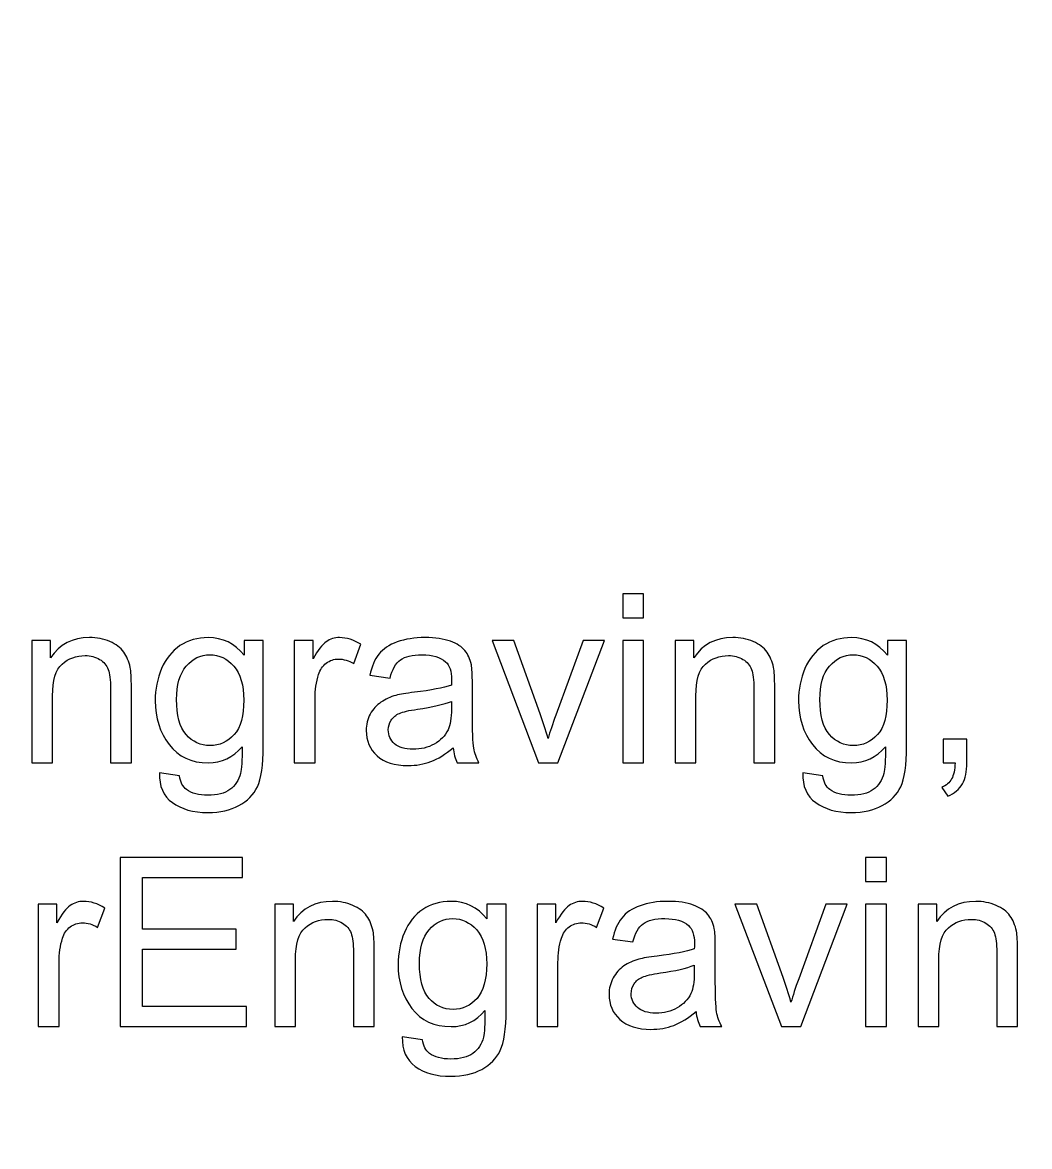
# Model space of a CAD drawing. Header units: inches. Extents: x -11.7 to 8.2, y -5.1 to 5.9.
# Drawn here: x -8.785 to -8.193, y 0.889 to 1.55 of the extents above; entities that cross this region are included whole.
import ezdxf

# ---------------------------------------------------------------- set-up
doc = ezdxf.new("R2010")
doc.units = ezdxf.units.IN
doc.header["$MEASUREMENT"] = 0
doc.layers.add('Layer 1', color=7, linetype='Continuous')

msp = doc.modelspace()

# ---------------------------------------------------------------- linework, layer by layer
at = {"layer": 'Layer 1', "color": 5, "lineweight": 9}
msp.add_open_spline([(-11.67524, 5.73161), (-11.65899, 5.80105), (-11.55503, 5.85504), (-11.43024, 5.85504), (-11.43024, 5.85504), (-11.43024, 5.85504), (-0.59665, 5.85504), (-0.59665, 5.85504), (-0.59665, 5.85504), (-0.46069, 5.85504), (-0.34944, 5.79094), (-0.34944, 5.7126), (-0.34944, 5.7126), (-0.34944, 5.7126), (-0.34944, 0.37256), (-0.34944, 0.37256), (-0.34944, 0.37256), (-0.34944, 0.2931), (-0.46226, 0.22809), (-0.60016, 0.22809), (-0.60016, 0.22809), (-0.60016, 0.22809), (-5.52061, 0.22809), (-5.52061, 0.22809)], degree=3, knots=[0, 0, 0, 0, 0.166667, 0.166667, 0.166667, 0.166667, 0.333333, 0.333333, 0.333333, 0.333333, 0.5, 0.5, 0.5, 0.5, 0.666667, 0.666667, 0.666667, 0.666667, 0.833333, 0.833333, 0.833333, 0.833333, 1, 1, 1, 1], dxfattribs=at)
at = {"layer": 'Layer 1', "color": 3}
for points, knots in [([(-8.43234, 1.20033), (-8.43234, 1.20033), (-8.43234, 1.21438), (-8.43234, 1.21438), (-8.43234, 1.21438), (-8.43234, 1.21438), (-8.42012, 1.21438), (-8.42012, 1.21438), (-8.42012, 1.21438), (-8.42012, 1.21438), (-8.42012, 1.20033), (-8.42012, 1.20033), (-8.42012, 1.20033), (-8.42012, 1.20033), (-8.43234, 1.20033), (-8.43234, 1.20033)], [0, 0, 0, 0, 0.25, 0.25, 0.25, 0.25, 0.5, 0.5, 0.5, 0.5, 0.75, 0.75, 0.75, 0.75, 1, 1, 1, 1]), ([(-8.77981, 1.11496), (-8.77981, 1.11496), (-8.77981, 1.18697), (-8.77981, 1.18697), (-8.77981, 1.18697), (-8.77981, 1.18697), (-8.76883, 1.18697), (-8.76883, 1.18697), (-8.76883, 1.18697), (-8.76883, 1.18697), (-8.76883, 1.17674), (-8.76883, 1.17674), (-8.76883, 1.17674), (-8.76353, 1.18466), (-8.75589, 1.18862), (-8.74592, 1.18862), (-8.74592, 1.18862), (-8.74157, 1.18862), (-8.73759, 1.18783), (-8.73395, 1.18628), (-8.73395, 1.18628), (-8.73029, 1.1847), (-8.72759, 1.18267), (-8.72578, 1.18012), (-8.72578, 1.18012), (-8.72395, 1.1776), (-8.7227, 1.17459), (-8.72196, 1.17112), (-8.72196, 1.17112), (-8.72152, 1.16885), (-8.72129, 1.16489), (-8.72129, 1.15924), (-8.72129, 1.15924), (-8.72129, 1.15924), (-8.72129, 1.11496), (-8.72129, 1.11496), (-8.72129, 1.11496), (-8.72129, 1.11496), (-8.73351, 1.11496), (-8.73351, 1.11496), (-8.73351, 1.11496), (-8.73351, 1.11496), (-8.73351, 1.15878), (-8.73351, 1.15878), (-8.73351, 1.15878), (-8.73351, 1.16373), (-8.73397, 1.16746), (-8.73492, 1.16994), (-8.73492, 1.16994), (-8.73587, 1.17239), (-8.73756, 1.17436), (-8.73997, 1.17581), (-8.73997, 1.17581), (-8.7424, 1.1773), (-8.74522, 1.17804), (-8.74849, 1.17804), (-8.74849, 1.17804), (-8.7537, 1.17804), (-8.75816, 1.17637), (-8.76196, 1.17308), (-8.76196, 1.17308), (-8.76573, 1.16978), (-8.76761, 1.16352), (-8.76761, 1.15429), (-8.76761, 1.15429), (-8.76761, 1.15429), (-8.76761, 1.11496), (-8.76761, 1.11496), (-8.76761, 1.11496), (-8.76761, 1.11496), (-8.77981, 1.11496), (-8.77981, 1.11496)], [0, 0, 0, 0, 0.055556, 0.055556, 0.055556, 0.055556, 0.111111, 0.111111, 0.111111, 0.111111, 0.166667, 0.166667, 0.166667, 0.166667, 0.222222, 0.222222, 0.222222, 0.222222, 0.277778, 0.277778, 0.277778, 0.277778, 0.333333, 0.333333, 0.333333, 0.333333, 0.388889, 0.388889, 0.388889, 0.388889, 0.444444, 0.444444, 0.444444, 0.444444, 0.5, 0.5, 0.5, 0.5, 0.555556, 0.555556, 0.555556, 0.555556, 0.611111, 0.611111, 0.611111, 0.611111, 0.666667, 0.666667, 0.666667, 0.666667, 0.722222, 0.722222, 0.722222, 0.722222, 0.777778, 0.777778, 0.777778, 0.777778, 0.833333, 0.833333, 0.833333, 0.833333, 0.888889, 0.888889, 0.888889, 0.888889, 0.944444, 0.944444, 0.944444, 0.944444, 1, 1, 1, 1]), ([(-8.70481, 1.10899), (-8.70481, 1.10899), (-8.69293, 1.10723), (-8.69293, 1.10723), (-8.69293, 1.10723), (-8.69244, 1.10357), (-8.69106, 1.10091), (-8.68881, 1.09922), (-8.68881, 1.09922), (-8.68578, 1.09698), (-8.68164, 1.09584), (-8.67641, 1.09584), (-8.67641, 1.09584), (-8.67073, 1.09584), (-8.66638, 1.09698), (-8.6633, 1.09922), (-8.6633, 1.09922), (-8.66022, 1.10149), (-8.65817, 1.10466), (-8.65708, 1.10871), (-8.65708, 1.10871), (-8.65643, 1.11121), (-8.65615, 1.11642), (-8.6562, 1.12438), (-8.6562, 1.12438), (-8.66152, 1.11811), (-8.66817, 1.11496), (-8.67613, 1.11496), (-8.67613, 1.11496), (-8.68604, 1.11496), (-8.6937, 1.11852), (-8.69911, 1.12568), (-8.69911, 1.12568), (-8.70453, 1.13281), (-8.70726, 1.14139), (-8.70726, 1.15137), (-8.70726, 1.15137), (-8.70726, 1.15825), (-8.70601, 1.16459), (-8.70354, 1.1704), (-8.70354, 1.1704), (-8.70104, 1.17621), (-8.69742, 1.1807), (-8.6927, 1.18387), (-8.6927, 1.18387), (-8.68798, 1.18702), (-8.68243, 1.18862), (-8.67606, 1.18862), (-8.67606, 1.18862), (-8.66756, 1.18862), (-8.66055, 1.18517), (-8.65504, 1.17829), (-8.65504, 1.17829), (-8.65504, 1.17829), (-8.65504, 1.18697), (-8.65504, 1.18697), (-8.65504, 1.18697), (-8.65504, 1.18697), (-8.64377, 1.18697), (-8.64377, 1.18697), (-8.64377, 1.18697), (-8.64377, 1.18697), (-8.64377, 1.12473), (-8.64377, 1.12473), (-8.64377, 1.12473), (-8.64377, 1.11352), (-8.64493, 1.10556), (-8.64719, 1.10089), (-8.64719, 1.10089), (-8.64948, 1.09621), (-8.65309, 1.09251), (-8.65805, 1.0898), (-8.65805, 1.0898), (-8.663, 1.08709), (-8.66909, 1.08572), (-8.67633, 1.08572), (-8.67633, 1.08572), (-8.68493, 1.08572), (-8.69187, 1.08767), (-8.69715, 1.09154), (-8.69715, 1.09154), (-8.70244, 1.0954), (-8.70499, 1.10121), (-8.70481, 1.10899)], [0, 0, 0, 0, 0.047619, 0.047619, 0.047619, 0.047619, 0.095238, 0.095238, 0.095238, 0.095238, 0.142857, 0.142857, 0.142857, 0.142857, 0.190476, 0.190476, 0.190476, 0.190476, 0.238095, 0.238095, 0.238095, 0.238095, 0.285714, 0.285714, 0.285714, 0.285714, 0.333333, 0.333333, 0.333333, 0.333333, 0.380952, 0.380952, 0.380952, 0.380952, 0.428571, 0.428571, 0.428571, 0.428571, 0.47619, 0.47619, 0.47619, 0.47619, 0.52381, 0.52381, 0.52381, 0.52381, 0.571429, 0.571429, 0.571429, 0.571429, 0.619048, 0.619048, 0.619048, 0.619048, 0.666667, 0.666667, 0.666667, 0.666667, 0.714286, 0.714286, 0.714286, 0.714286, 0.761905, 0.761905, 0.761905, 0.761905, 0.809524, 0.809524, 0.809524, 0.809524, 0.857143, 0.857143, 0.857143, 0.857143, 0.904762, 0.904762, 0.904762, 0.904762, 0.952381, 0.952381, 0.952381, 0.952381, 1, 1, 1, 1]), ([(-8.62546, 1.11496), (-8.62546, 1.11496), (-8.62546, 1.18697), (-8.62546, 1.18697), (-8.62546, 1.18697), (-8.62546, 1.18697), (-8.61448, 1.18697), (-8.61448, 1.18697), (-8.61448, 1.18697), (-8.61448, 1.18697), (-8.61448, 1.17607), (-8.61448, 1.17607), (-8.61448, 1.17607), (-8.61169, 1.18116), (-8.60909, 1.18454), (-8.60671, 1.18616), (-8.60671, 1.18616), (-8.60435, 1.18778), (-8.60173, 1.18862), (-8.59888, 1.18862), (-8.59888, 1.18862), (-8.59476, 1.18862), (-8.59059, 1.1873), (-8.58634, 1.18468), (-8.58634, 1.18468), (-8.58634, 1.18468), (-8.59055, 1.17334), (-8.59055, 1.17334), (-8.59055, 1.17334), (-8.59351, 1.17512), (-8.5965, 1.176), (-8.59948, 1.176), (-8.59948, 1.176), (-8.60217, 1.176), (-8.60456, 1.17519), (-8.60669, 1.17359), (-8.60669, 1.17359), (-8.60881, 1.17197), (-8.61032, 1.16975), (-8.61122, 1.16691), (-8.61122, 1.16691), (-8.61259, 1.16257), (-8.61326, 1.15783), (-8.61326, 1.15267), (-8.61326, 1.15267), (-8.61326, 1.15267), (-8.61326, 1.11496), (-8.61326, 1.11496), (-8.61326, 1.11496), (-8.61326, 1.11496), (-8.62546, 1.11496), (-8.62546, 1.11496)], [0, 0, 0, 0, 0.076923, 0.076923, 0.076923, 0.076923, 0.153846, 0.153846, 0.153846, 0.153846, 0.230769, 0.230769, 0.230769, 0.230769, 0.307692, 0.307692, 0.307692, 0.307692, 0.384615, 0.384615, 0.384615, 0.384615, 0.461538, 0.461538, 0.461538, 0.461538, 0.538462, 0.538462, 0.538462, 0.538462, 0.615385, 0.615385, 0.615385, 0.615385, 0.692308, 0.692308, 0.692308, 0.692308, 0.769231, 0.769231, 0.769231, 0.769231, 0.846154, 0.846154, 0.846154, 0.846154, 0.923077, 0.923077, 0.923077, 0.923077, 1, 1, 1, 1]), ([(-8.53208, 1.12385), (-8.53662, 1.12001), (-8.54097, 1.1173), (-8.54513, 1.1157), (-8.54513, 1.1157), (-8.54933, 1.11413), (-8.55381, 1.11334), (-8.55861, 1.11334), (-8.55861, 1.11334), (-8.56652, 1.11334), (-8.57259, 1.11526), (-8.57685, 1.11913), (-8.57685, 1.11913), (-8.58108, 1.12299), (-8.58321, 1.12794), (-8.58321, 1.13394), (-8.58321, 1.13394), (-8.58321, 1.13748), (-8.58243, 1.1407), (-8.58081, 1.14362), (-8.58081, 1.14362), (-8.57921, 1.14654), (-8.5771, 1.14887), (-8.57451, 1.15063), (-8.57451, 1.15063), (-8.57189, 1.15239), (-8.56898, 1.15373), (-8.56571, 1.15463), (-8.56571, 1.15463), (-8.56333, 1.15526), (-8.55972, 1.15589), (-8.55488, 1.15646), (-8.55488, 1.15646), (-8.54502, 1.15765), (-8.53775, 1.15904), (-8.5331, 1.16068), (-8.5331, 1.16068), (-8.53305, 1.16234), (-8.53303, 1.16341), (-8.53303, 1.16385), (-8.53303, 1.16385), (-8.53303, 1.16883), (-8.53419, 1.17234), (-8.5365, 1.17436), (-8.5365, 1.17436), (-8.5396, 1.17713), (-8.54426, 1.1785), (-8.55039, 1.1785), (-8.55039, 1.1785), (-8.55613, 1.1785), (-8.56037, 1.1775), (-8.56312, 1.17549), (-8.56312, 1.17549), (-8.56585, 1.17348), (-8.56787, 1.16991), (-8.56919, 1.1648), (-8.56919, 1.1648), (-8.56919, 1.1648), (-8.58111, 1.16644), (-8.58111, 1.16644), (-8.58111, 1.16644), (-8.58002, 1.17153), (-8.57824, 1.17568), (-8.57576, 1.1788), (-8.57576, 1.1788), (-8.57328, 1.18195), (-8.56967, 1.18438), (-8.56497, 1.18607), (-8.56497, 1.18607), (-8.56028, 1.18776), (-8.55483, 1.18862), (-8.54863, 1.18862), (-8.54863, 1.18862), (-8.54247, 1.18862), (-8.5375, 1.18787), (-8.53365, 1.18644), (-8.53365, 1.18644), (-8.52981, 1.18498), (-8.52699, 1.18318), (-8.52516, 1.18098), (-8.52516, 1.18098), (-8.52335, 1.17878), (-8.5221, 1.17602), (-8.52136, 1.17267), (-8.52136, 1.17267), (-8.52097, 1.17058), (-8.52076, 1.16683), (-8.52076, 1.16142), (-8.52076, 1.16142), (-8.52076, 1.16142), (-8.52076, 1.14515), (-8.52076, 1.14515), (-8.52076, 1.14515), (-8.52076, 1.13378), (-8.52051, 1.1266), (-8.51997, 1.12362), (-8.51997, 1.12362), (-8.51946, 1.12061), (-8.51842, 1.11772), (-8.51689, 1.11496), (-8.51689, 1.11496), (-8.51689, 1.11496), (-8.52965, 1.11496), (-8.52965, 1.11496), (-8.52965, 1.11496), (-8.5309, 1.11748), (-8.53173, 1.12044), (-8.53208, 1.12385)], [0, 0, 0, 0, 0.037037, 0.037037, 0.037037, 0.037037, 0.074074, 0.074074, 0.074074, 0.074074, 0.111111, 0.111111, 0.111111, 0.111111, 0.148148, 0.148148, 0.148148, 0.148148, 0.185185, 0.185185, 0.185185, 0.185185, 0.222222, 0.222222, 0.222222, 0.222222, 0.259259, 0.259259, 0.259259, 0.259259, 0.296296, 0.296296, 0.296296, 0.296296, 0.333333, 0.333333, 0.333333, 0.333333, 0.37037, 0.37037, 0.37037, 0.37037, 0.407407, 0.407407, 0.407407, 0.407407, 0.444444, 0.444444, 0.444444, 0.444444, 0.481481, 0.481481, 0.481481, 0.481481, 0.518519, 0.518519, 0.518519, 0.518519, 0.555556, 0.555556, 0.555556, 0.555556, 0.592593, 0.592593, 0.592593, 0.592593, 0.62963, 0.62963, 0.62963, 0.62963, 0.666667, 0.666667, 0.666667, 0.666667, 0.703704, 0.703704, 0.703704, 0.703704, 0.740741, 0.740741, 0.740741, 0.740741, 0.777778, 0.777778, 0.777778, 0.777778, 0.814815, 0.814815, 0.814815, 0.814815, 0.851852, 0.851852, 0.851852, 0.851852, 0.888889, 0.888889, 0.888889, 0.888889, 0.925926, 0.925926, 0.925926, 0.925926, 0.962963, 0.962963, 0.962963, 0.962963, 1, 1, 1, 1]), ([(-8.48183, 1.11496), (-8.48183, 1.11496), (-8.50923, 1.18697), (-8.50923, 1.18697), (-8.50923, 1.18697), (-8.50923, 1.18697), (-8.49634, 1.18697), (-8.49634, 1.18697), (-8.49634, 1.18697), (-8.49634, 1.18697), (-8.48088, 1.14385), (-8.48088, 1.14385), (-8.48088, 1.14385), (-8.47921, 1.1392), (-8.47768, 1.13436), (-8.47627, 1.12933), (-8.47627, 1.12933), (-8.47518, 1.13313), (-8.47368, 1.13769), (-8.47173, 1.14304), (-8.47173, 1.14304), (-8.47173, 1.14304), (-8.45572, 1.18697), (-8.45572, 1.18697), (-8.45572, 1.18697), (-8.45572, 1.18697), (-8.44317, 1.18697), (-8.44317, 1.18697), (-8.44317, 1.18697), (-8.44317, 1.18697), (-8.47044, 1.11496), (-8.47044, 1.11496), (-8.47044, 1.11496), (-8.47044, 1.11496), (-8.48183, 1.11496), (-8.48183, 1.11496)], [0, 0, 0, 0, 0.111111, 0.111111, 0.111111, 0.111111, 0.222222, 0.222222, 0.222222, 0.222222, 0.333333, 0.333333, 0.333333, 0.333333, 0.444444, 0.444444, 0.444444, 0.444444, 0.555556, 0.555556, 0.555556, 0.555556, 0.666667, 0.666667, 0.666667, 0.666667, 0.777778, 0.777778, 0.777778, 0.777778, 0.888889, 0.888889, 0.888889, 0.888889, 1, 1, 1, 1]), ([(-8.43234, 1.11496), (-8.43234, 1.11496), (-8.43234, 1.18697), (-8.43234, 1.18697), (-8.43234, 1.18697), (-8.43234, 1.18697), (-8.42012, 1.18697), (-8.42012, 1.18697), (-8.42012, 1.18697), (-8.42012, 1.18697), (-8.42012, 1.11496), (-8.42012, 1.11496), (-8.42012, 1.11496), (-8.42012, 1.11496), (-8.43234, 1.11496), (-8.43234, 1.11496)], [0, 0, 0, 0, 0.25, 0.25, 0.25, 0.25, 0.5, 0.5, 0.5, 0.5, 0.75, 0.75, 0.75, 0.75, 1, 1, 1, 1]), ([(-8.40153, 1.11496), (-8.40153, 1.11496), (-8.40153, 1.18697), (-8.40153, 1.18697), (-8.40153, 1.18697), (-8.40153, 1.18697), (-8.39056, 1.18697), (-8.39056, 1.18697), (-8.39056, 1.18697), (-8.39056, 1.18697), (-8.39056, 1.17674), (-8.39056, 1.17674), (-8.39056, 1.17674), (-8.38526, 1.18466), (-8.37762, 1.18862), (-8.36764, 1.18862), (-8.36764, 1.18862), (-8.36329, 1.18862), (-8.35931, 1.18783), (-8.35567, 1.18628), (-8.35567, 1.18628), (-8.35202, 1.1847), (-8.34931, 1.18267), (-8.3475, 1.18012), (-8.3475, 1.18012), (-8.34567, 1.1776), (-8.34443, 1.17459), (-8.34369, 1.17112), (-8.34369, 1.17112), (-8.34324, 1.16885), (-8.34301, 1.16489), (-8.34301, 1.15924), (-8.34301, 1.15924), (-8.34301, 1.15924), (-8.34301, 1.11496), (-8.34301, 1.11496), (-8.34301, 1.11496), (-8.34301, 1.11496), (-8.35524, 1.11496), (-8.35524, 1.11496), (-8.35524, 1.11496), (-8.35524, 1.11496), (-8.35524, 1.15878), (-8.35524, 1.15878), (-8.35524, 1.15878), (-8.35524, 1.16373), (-8.3557, 1.16746), (-8.35665, 1.16994), (-8.35665, 1.16994), (-8.35759, 1.17239), (-8.35929, 1.17436), (-8.36169, 1.17581), (-8.36169, 1.17581), (-8.36412, 1.1773), (-8.36695, 1.17804), (-8.37021, 1.17804), (-8.37021, 1.17804), (-8.37542, 1.17804), (-8.37989, 1.17637), (-8.38369, 1.17308), (-8.38369, 1.17308), (-8.38746, 1.16978), (-8.38933, 1.16352), (-8.38933, 1.15429), (-8.38933, 1.15429), (-8.38933, 1.15429), (-8.38933, 1.11496), (-8.38933, 1.11496), (-8.38933, 1.11496), (-8.38933, 1.11496), (-8.40153, 1.11496), (-8.40153, 1.11496)], [0, 0, 0, 0, 0.055556, 0.055556, 0.055556, 0.055556, 0.111111, 0.111111, 0.111111, 0.111111, 0.166667, 0.166667, 0.166667, 0.166667, 0.222222, 0.222222, 0.222222, 0.222222, 0.277778, 0.277778, 0.277778, 0.277778, 0.333333, 0.333333, 0.333333, 0.333333, 0.388889, 0.388889, 0.388889, 0.388889, 0.444444, 0.444444, 0.444444, 0.444444, 0.5, 0.5, 0.5, 0.5, 0.555556, 0.555556, 0.555556, 0.555556, 0.611111, 0.611111, 0.611111, 0.611111, 0.666667, 0.666667, 0.666667, 0.666667, 0.722222, 0.722222, 0.722222, 0.722222, 0.777778, 0.777778, 0.777778, 0.777778, 0.833333, 0.833333, 0.833333, 0.833333, 0.888889, 0.888889, 0.888889, 0.888889, 0.944444, 0.944444, 0.944444, 0.944444, 1, 1, 1, 1]), ([(-8.32653, 1.10899), (-8.32653, 1.10899), (-8.31466, 1.10723), (-8.31466, 1.10723), (-8.31466, 1.10723), (-8.31417, 1.10357), (-8.31278, 1.10091), (-8.31054, 1.09922), (-8.31054, 1.09922), (-8.3075, 1.09698), (-8.30336, 1.09584), (-8.29813, 1.09584), (-8.29813, 1.09584), (-8.29246, 1.09584), (-8.28811, 1.09698), (-8.28503, 1.09922), (-8.28503, 1.09922), (-8.28195, 1.10149), (-8.27989, 1.10466), (-8.2788, 1.10871), (-8.2788, 1.10871), (-8.27815, 1.11121), (-8.27787, 1.11642), (-8.27792, 1.12438), (-8.27792, 1.12438), (-8.28324, 1.11811), (-8.28989, 1.11496), (-8.29785, 1.11496), (-8.29785, 1.11496), (-8.30776, 1.11496), (-8.31542, 1.11852), (-8.32084, 1.12568), (-8.32084, 1.12568), (-8.32625, 1.13281), (-8.32898, 1.14139), (-8.32898, 1.15137), (-8.32898, 1.15137), (-8.32898, 1.15825), (-8.32774, 1.16459), (-8.32526, 1.1704), (-8.32526, 1.1704), (-8.32276, 1.17621), (-8.31915, 1.1807), (-8.31443, 1.18387), (-8.31443, 1.18387), (-8.3097, 1.18702), (-8.30415, 1.18862), (-8.29778, 1.18862), (-8.29778, 1.18862), (-8.28929, 1.18862), (-8.28227, 1.18517), (-8.27676, 1.17829), (-8.27676, 1.17829), (-8.27676, 1.17829), (-8.27676, 1.18697), (-8.27676, 1.18697), (-8.27676, 1.18697), (-8.27676, 1.18697), (-8.26549, 1.18697), (-8.26549, 1.18697), (-8.26549, 1.18697), (-8.26549, 1.18697), (-8.26549, 1.12473), (-8.26549, 1.12473), (-8.26549, 1.12473), (-8.26549, 1.11352), (-8.26665, 1.10556), (-8.26892, 1.10089), (-8.26892, 1.10089), (-8.27121, 1.09621), (-8.27482, 1.09251), (-8.27977, 1.0898), (-8.27977, 1.0898), (-8.28473, 1.08709), (-8.29081, 1.08572), (-8.29806, 1.08572), (-8.29806, 1.08572), (-8.30665, 1.08572), (-8.31359, 1.08767), (-8.31887, 1.09154), (-8.31887, 1.09154), (-8.32417, 1.0954), (-8.32672, 1.10121), (-8.32653, 1.10899)], [0, 0, 0, 0, 0.047619, 0.047619, 0.047619, 0.047619, 0.095238, 0.095238, 0.095238, 0.095238, 0.142857, 0.142857, 0.142857, 0.142857, 0.190476, 0.190476, 0.190476, 0.190476, 0.238095, 0.238095, 0.238095, 0.238095, 0.285714, 0.285714, 0.285714, 0.285714, 0.333333, 0.333333, 0.333333, 0.333333, 0.380952, 0.380952, 0.380952, 0.380952, 0.428571, 0.428571, 0.428571, 0.428571, 0.47619, 0.47619, 0.47619, 0.47619, 0.52381, 0.52381, 0.52381, 0.52381, 0.571429, 0.571429, 0.571429, 0.571429, 0.619048, 0.619048, 0.619048, 0.619048, 0.666667, 0.666667, 0.666667, 0.666667, 0.714286, 0.714286, 0.714286, 0.714286, 0.761905, 0.761905, 0.761905, 0.761905, 0.809524, 0.809524, 0.809524, 0.809524, 0.857143, 0.857143, 0.857143, 0.857143, 0.904762, 0.904762, 0.904762, 0.904762, 0.952381, 0.952381, 0.952381, 0.952381, 1, 1, 1, 1]), ([(-8.69472, 1.15225), (-8.69472, 1.14281), (-8.69284, 1.13591), (-8.68907, 1.13158), (-8.68907, 1.13158), (-8.68531, 1.12723), (-8.68062, 1.12507), (-8.67497, 1.12507), (-8.67497, 1.12507), (-8.66937, 1.12507), (-8.66467, 1.12723), (-8.66087, 1.13154), (-8.66087, 1.13154), (-8.65708, 1.13586), (-8.65518, 1.14262), (-8.65518, 1.15186), (-8.65518, 1.15186), (-8.65518, 1.16068), (-8.65712, 1.16732), (-8.66104, 1.17179), (-8.66104, 1.17179), (-8.66495, 1.17626), (-8.66967, 1.1785), (-8.67518, 1.1785), (-8.67518, 1.1785), (-8.68059, 1.1785), (-8.6852, 1.1763), (-8.68902, 1.17188), (-8.68902, 1.17188), (-8.69281, 1.16748), (-8.69472, 1.16093), (-8.69472, 1.15225)], [0, 0, 0, 0, 0.125, 0.125, 0.125, 0.125, 0.25, 0.25, 0.25, 0.25, 0.375, 0.375, 0.375, 0.375, 0.5, 0.5, 0.5, 0.5, 0.625, 0.625, 0.625, 0.625, 0.75, 0.75, 0.75, 0.75, 0.875, 0.875, 0.875, 0.875, 1, 1, 1, 1]), ([(-8.31644, 1.15225), (-8.31644, 1.14281), (-8.31456, 1.13591), (-8.31079, 1.13158), (-8.31079, 1.13158), (-8.30704, 1.12723), (-8.30234, 1.12507), (-8.29669, 1.12507), (-8.29669, 1.12507), (-8.29109, 1.12507), (-8.28639, 1.12723), (-8.2826, 1.13154), (-8.2826, 1.13154), (-8.2788, 1.13586), (-8.2769, 1.14262), (-8.2769, 1.15186), (-8.2769, 1.15186), (-8.2769, 1.16068), (-8.27885, 1.16732), (-8.28276, 1.17179), (-8.28276, 1.17179), (-8.28667, 1.17626), (-8.29139, 1.1785), (-8.2969, 1.1785), (-8.2969, 1.1785), (-8.30232, 1.1785), (-8.30693, 1.1763), (-8.31074, 1.17188), (-8.31074, 1.17188), (-8.31454, 1.16748), (-8.31644, 1.16093), (-8.31644, 1.15225)], [0, 0, 0, 0, 0.125, 0.125, 0.125, 0.125, 0.25, 0.25, 0.25, 0.25, 0.375, 0.375, 0.375, 0.375, 0.5, 0.5, 0.5, 0.5, 0.625, 0.625, 0.625, 0.625, 0.75, 0.75, 0.75, 0.75, 0.875, 0.875, 0.875, 0.875, 1, 1, 1, 1]), ([(-8.5331, 1.15112), (-8.53754, 1.14929), (-8.54419, 1.14776), (-8.55303, 1.14649), (-8.55303, 1.14649), (-8.55805, 1.14577), (-8.56162, 1.14496), (-8.56368, 1.14406), (-8.56368, 1.14406), (-8.56576, 1.14315), (-8.56738, 1.14183), (-8.56849, 1.14007), (-8.56849, 1.14007), (-8.56963, 1.13834), (-8.5702, 1.13642), (-8.5702, 1.13429), (-8.5702, 1.13429), (-8.5702, 1.13102), (-8.56895, 1.12831), (-8.5665, 1.12614), (-8.5665, 1.12614), (-8.56405, 1.12399), (-8.56044, 1.1229), (-8.55569, 1.1229), (-8.55569, 1.1229), (-8.55099, 1.1229), (-8.5468, 1.12392), (-8.54315, 1.12598), (-8.54315, 1.12598), (-8.53949, 1.12804), (-8.53678, 1.13086), (-8.53507, 1.13443), (-8.53507, 1.13443), (-8.53375, 1.13718), (-8.5331, 1.14126), (-8.5331, 1.14663), (-8.5331, 1.14663), (-8.5331, 1.14663), (-8.5331, 1.15112), (-8.5331, 1.15112)], [0, 0, 0, 0, 0.1, 0.1, 0.1, 0.1, 0.2, 0.2, 0.2, 0.2, 0.3, 0.3, 0.3, 0.3, 0.4, 0.4, 0.4, 0.4, 0.5, 0.5, 0.5, 0.5, 0.6, 0.6, 0.6, 0.6, 0.7, 0.7, 0.7, 0.7, 0.8, 0.8, 0.8, 0.8, 0.9, 0.9, 0.9, 0.9, 1, 1, 1, 1]), ([(-8.24387, 1.11496), (-8.24387, 1.11496), (-8.24387, 1.12887), (-8.24387, 1.12887), (-8.24387, 1.12887), (-8.24387, 1.12887), (-8.22996, 1.12887), (-8.22996, 1.12887), (-8.22996, 1.12887), (-8.22996, 1.12887), (-8.22996, 1.11496), (-8.22996, 1.11496), (-8.22996, 1.11496), (-8.22996, 1.10985), (-8.23086, 1.10572), (-8.23267, 1.10257), (-8.23267, 1.10257), (-8.2345, 1.09945), (-8.23737, 1.09702), (-8.24128, 1.09528), (-8.24128, 1.09528), (-8.24128, 1.09528), (-8.24468, 1.10052), (-8.24468, 1.10052), (-8.24468, 1.10052), (-8.24211, 1.10165), (-8.24021, 1.10332), (-8.23899, 1.10549), (-8.23899, 1.10549), (-8.23776, 1.10769), (-8.23709, 1.11084), (-8.23695, 1.11496), (-8.23695, 1.11496), (-8.23695, 1.11496), (-8.24387, 1.11496), (-8.24387, 1.11496)], [0, 0, 0, 0, 0.111111, 0.111111, 0.111111, 0.111111, 0.222222, 0.222222, 0.222222, 0.222222, 0.333333, 0.333333, 0.333333, 0.333333, 0.444444, 0.444444, 0.444444, 0.444444, 0.555556, 0.555556, 0.555556, 0.555556, 0.666667, 0.666667, 0.666667, 0.666667, 0.777778, 0.777778, 0.777778, 0.777778, 0.888889, 0.888889, 0.888889, 0.888889, 1, 1, 1, 1]), ([(-8.72779, 0.9598), (-8.72779, 0.9598), (-8.72779, 1.05922), (-8.72779, 1.05922), (-8.72779, 1.05922), (-8.72779, 1.05922), (-8.65592, 1.05922), (-8.65592, 1.05922), (-8.65592, 1.05922), (-8.65592, 1.05922), (-8.65592, 1.04749), (-8.65592, 1.04749), (-8.65592, 1.04749), (-8.65592, 1.04749), (-8.71465, 1.04749), (-8.71465, 1.04749), (-8.71465, 1.04749), (-8.71465, 1.04749), (-8.71465, 1.01705), (-8.71465, 1.01705), (-8.71465, 1.01705), (-8.71465, 1.01705), (-8.65965, 1.01705), (-8.65965, 1.01705), (-8.65965, 1.01705), (-8.65965, 1.01705), (-8.65965, 1.00538), (-8.65965, 1.00538), (-8.65965, 1.00538), (-8.65965, 1.00538), (-8.71465, 1.00538), (-8.71465, 1.00538), (-8.71465, 1.00538), (-8.71465, 1.00538), (-8.71465, 0.97154), (-8.71465, 0.97154), (-8.71465, 0.97154), (-8.71465, 0.97154), (-8.6536, 0.97154), (-8.6536, 0.97154), (-8.6536, 0.97154), (-8.6536, 0.97154), (-8.6536, 0.9598), (-8.6536, 0.9598), (-8.6536, 0.9598), (-8.6536, 0.9598), (-8.72779, 0.9598), (-8.72779, 0.9598)], [0, 0, 0, 0, 0.083333, 0.083333, 0.083333, 0.083333, 0.166667, 0.166667, 0.166667, 0.166667, 0.25, 0.25, 0.25, 0.25, 0.333333, 0.333333, 0.333333, 0.333333, 0.416667, 0.416667, 0.416667, 0.416667, 0.5, 0.5, 0.5, 0.5, 0.583333, 0.583333, 0.583333, 0.583333, 0.666667, 0.666667, 0.666667, 0.666667, 0.75, 0.75, 0.75, 0.75, 0.833333, 0.833333, 0.833333, 0.833333, 0.916667, 0.916667, 0.916667, 0.916667, 1, 1, 1, 1]), ([(-8.28952, 1.04517), (-8.28952, 1.04517), (-8.28952, 1.05922), (-8.28952, 1.05922), (-8.28952, 1.05922), (-8.28952, 1.05922), (-8.2773, 1.05922), (-8.2773, 1.05922), (-8.2773, 1.05922), (-8.2773, 1.05922), (-8.2773, 1.04517), (-8.2773, 1.04517), (-8.2773, 1.04517), (-8.2773, 1.04517), (-8.28952, 1.04517), (-8.28952, 1.04517)], [0, 0, 0, 0, 0.25, 0.25, 0.25, 0.25, 0.5, 0.5, 0.5, 0.5, 0.75, 0.75, 0.75, 0.75, 1, 1, 1, 1]), ([(-8.77601, 0.9598), (-8.77601, 0.9598), (-8.77601, 1.03181), (-8.77601, 1.03181), (-8.77601, 1.03181), (-8.77601, 1.03181), (-8.76504, 1.03181), (-8.76504, 1.03181), (-8.76504, 1.03181), (-8.76504, 1.03181), (-8.76504, 1.02091), (-8.76504, 1.02091), (-8.76504, 1.02091), (-8.76224, 1.026), (-8.75964, 1.02939), (-8.75726, 1.031), (-8.75726, 1.031), (-8.7549, 1.03263), (-8.75228, 1.03346), (-8.74943, 1.03346), (-8.74943, 1.03346), (-8.74531, 1.03346), (-8.74115, 1.03214), (-8.73689, 1.02952), (-8.73689, 1.02952), (-8.73689, 1.02952), (-8.7411, 1.01818), (-8.7411, 1.01818), (-8.7411, 1.01818), (-8.74406, 1.01996), (-8.74705, 1.02084), (-8.75004, 1.02084), (-8.75004, 1.02084), (-8.75272, 1.02084), (-8.75511, 1.02003), (-8.75724, 1.01844), (-8.75724, 1.01844), (-8.75937, 1.01681), (-8.76087, 1.01459), (-8.76177, 1.01175), (-8.76177, 1.01175), (-8.76314, 1.00742), (-8.76381, 1.00267), (-8.76381, 0.99751), (-8.76381, 0.99751), (-8.76381, 0.99751), (-8.76381, 0.9598), (-8.76381, 0.9598), (-8.76381, 0.9598), (-8.76381, 0.9598), (-8.77601, 0.9598), (-8.77601, 0.9598)], [0, 0, 0, 0, 0.076923, 0.076923, 0.076923, 0.076923, 0.153846, 0.153846, 0.153846, 0.153846, 0.230769, 0.230769, 0.230769, 0.230769, 0.307692, 0.307692, 0.307692, 0.307692, 0.384615, 0.384615, 0.384615, 0.384615, 0.461538, 0.461538, 0.461538, 0.461538, 0.538462, 0.538462, 0.538462, 0.538462, 0.615385, 0.615385, 0.615385, 0.615385, 0.692308, 0.692308, 0.692308, 0.692308, 0.769231, 0.769231, 0.769231, 0.769231, 0.846154, 0.846154, 0.846154, 0.846154, 0.923077, 0.923077, 0.923077, 0.923077, 1, 1, 1, 1]), ([(-8.63698, 0.9598), (-8.63698, 0.9598), (-8.63698, 1.03181), (-8.63698, 1.03181), (-8.63698, 1.03181), (-8.63698, 1.03181), (-8.62601, 1.03181), (-8.62601, 1.03181), (-8.62601, 1.03181), (-8.62601, 1.03181), (-8.62601, 1.02158), (-8.62601, 1.02158), (-8.62601, 1.02158), (-8.62071, 1.0295), (-8.61307, 1.03346), (-8.60309, 1.03346), (-8.60309, 1.03346), (-8.59874, 1.03346), (-8.59476, 1.03267), (-8.59113, 1.03112), (-8.59113, 1.03112), (-8.58747, 1.02955), (-8.58476, 1.02751), (-8.58296, 1.02496), (-8.58296, 1.02496), (-8.58113, 1.02244), (-8.57988, 1.01943), (-8.57914, 1.01596), (-8.57914, 1.01596), (-8.5787, 1.01369), (-8.57846, 1.00973), (-8.57846, 1.00408), (-8.57846, 1.00408), (-8.57846, 1.00408), (-8.57846, 0.9598), (-8.57846, 0.9598), (-8.57846, 0.9598), (-8.57846, 0.9598), (-8.59069, 0.9598), (-8.59069, 0.9598), (-8.59069, 0.9598), (-8.59069, 0.9598), (-8.59069, 1.00362), (-8.59069, 1.00362), (-8.59069, 1.00362), (-8.59069, 1.00857), (-8.59115, 1.0123), (-8.5921, 1.01478), (-8.5921, 1.01478), (-8.59305, 1.01723), (-8.59474, 1.0192), (-8.59715, 1.02066), (-8.59715, 1.02066), (-8.59957, 1.02214), (-8.6024, 1.02288), (-8.60567, 1.02288), (-8.60567, 1.02288), (-8.61087, 1.02288), (-8.61534, 1.02121), (-8.61914, 1.01793), (-8.61914, 1.01793), (-8.62291, 1.01462), (-8.62478, 1.00837), (-8.62478, 0.99913), (-8.62478, 0.99913), (-8.62478, 0.99913), (-8.62478, 0.9598), (-8.62478, 0.9598), (-8.62478, 0.9598), (-8.62478, 0.9598), (-8.63698, 0.9598), (-8.63698, 0.9598)], [0, 0, 0, 0, 0.055556, 0.055556, 0.055556, 0.055556, 0.111111, 0.111111, 0.111111, 0.111111, 0.166667, 0.166667, 0.166667, 0.166667, 0.222222, 0.222222, 0.222222, 0.222222, 0.277778, 0.277778, 0.277778, 0.277778, 0.333333, 0.333333, 0.333333, 0.333333, 0.388889, 0.388889, 0.388889, 0.388889, 0.444444, 0.444444, 0.444444, 0.444444, 0.5, 0.5, 0.5, 0.5, 0.555556, 0.555556, 0.555556, 0.555556, 0.611111, 0.611111, 0.611111, 0.611111, 0.666667, 0.666667, 0.666667, 0.666667, 0.722222, 0.722222, 0.722222, 0.722222, 0.777778, 0.777778, 0.777778, 0.777778, 0.833333, 0.833333, 0.833333, 0.833333, 0.888889, 0.888889, 0.888889, 0.888889, 0.944444, 0.944444, 0.944444, 0.944444, 1, 1, 1, 1]), ([(-8.56198, 0.95383), (-8.56198, 0.95383), (-8.55011, 0.95207), (-8.55011, 0.95207), (-8.55011, 0.95207), (-8.54962, 0.94841), (-8.54824, 0.94575), (-8.54599, 0.94406), (-8.54599, 0.94406), (-8.54296, 0.94182), (-8.53881, 0.94069), (-8.53358, 0.94069), (-8.53358, 0.94069), (-8.52791, 0.94069), (-8.52356, 0.94182), (-8.52048, 0.94406), (-8.52048, 0.94406), (-8.5174, 0.94633), (-8.51534, 0.9495), (-8.51426, 0.95356), (-8.51426, 0.95356), (-8.51361, 0.95606), (-8.51333, 0.96126), (-8.51337, 0.96922), (-8.51337, 0.96922), (-8.5187, 0.96295), (-8.52534, 0.9598), (-8.5333, 0.9598), (-8.5333, 0.9598), (-8.54321, 0.9598), (-8.55087, 0.96337), (-8.55629, 0.97052), (-8.55629, 0.97052), (-8.5617, 0.97765), (-8.56444, 0.98624), (-8.56444, 0.99621), (-8.56444, 0.99621), (-8.56444, 1.00309), (-8.56319, 1.00943), (-8.56071, 1.01524), (-8.56071, 1.01524), (-8.55821, 1.02105), (-8.5546, 1.02554), (-8.54988, 1.02871), (-8.54988, 1.02871), (-8.54516, 1.03186), (-8.5396, 1.03346), (-8.53324, 1.03346), (-8.53324, 1.03346), (-8.52474, 1.03346), (-8.51772, 1.03001), (-8.51222, 1.02313), (-8.51222, 1.02313), (-8.51222, 1.02313), (-8.51222, 1.03181), (-8.51222, 1.03181), (-8.51222, 1.03181), (-8.51222, 1.03181), (-8.50094, 1.03181), (-8.50094, 1.03181), (-8.50094, 1.03181), (-8.50094, 1.03181), (-8.50094, 0.96957), (-8.50094, 0.96957), (-8.50094, 0.96957), (-8.50094, 0.95837), (-8.5021, 0.95041), (-8.50437, 0.94573), (-8.50437, 0.94573), (-8.50666, 0.94106), (-8.51027, 0.93735), (-8.51522, 0.93464), (-8.51522, 0.93464), (-8.52018, 0.93193), (-8.52627, 0.93057), (-8.53351, 0.93057), (-8.53351, 0.93057), (-8.5421, 0.93057), (-8.54904, 0.93251), (-8.55432, 0.93638), (-8.55432, 0.93638), (-8.55962, 0.94024), (-8.56217, 0.94606), (-8.56198, 0.95383)], [0, 0, 0, 0, 0.047619, 0.047619, 0.047619, 0.047619, 0.095238, 0.095238, 0.095238, 0.095238, 0.142857, 0.142857, 0.142857, 0.142857, 0.190476, 0.190476, 0.190476, 0.190476, 0.238095, 0.238095, 0.238095, 0.238095, 0.285714, 0.285714, 0.285714, 0.285714, 0.333333, 0.333333, 0.333333, 0.333333, 0.380952, 0.380952, 0.380952, 0.380952, 0.428571, 0.428571, 0.428571, 0.428571, 0.47619, 0.47619, 0.47619, 0.47619, 0.52381, 0.52381, 0.52381, 0.52381, 0.571429, 0.571429, 0.571429, 0.571429, 0.619048, 0.619048, 0.619048, 0.619048, 0.666667, 0.666667, 0.666667, 0.666667, 0.714286, 0.714286, 0.714286, 0.714286, 0.761905, 0.761905, 0.761905, 0.761905, 0.809524, 0.809524, 0.809524, 0.809524, 0.857143, 0.857143, 0.857143, 0.857143, 0.904762, 0.904762, 0.904762, 0.904762, 0.952381, 0.952381, 0.952381, 0.952381, 1, 1, 1, 1]), ([(-8.48263, 0.9598), (-8.48263, 0.9598), (-8.48263, 1.03181), (-8.48263, 1.03181), (-8.48263, 1.03181), (-8.48263, 1.03181), (-8.47166, 1.03181), (-8.47166, 1.03181), (-8.47166, 1.03181), (-8.47166, 1.03181), (-8.47166, 1.02091), (-8.47166, 1.02091), (-8.47166, 1.02091), (-8.46886, 1.026), (-8.46627, 1.02939), (-8.46389, 1.031), (-8.46389, 1.031), (-8.46152, 1.03263), (-8.45891, 1.03346), (-8.45606, 1.03346), (-8.45606, 1.03346), (-8.45194, 1.03346), (-8.44777, 1.03214), (-8.44352, 1.02952), (-8.44352, 1.02952), (-8.44352, 1.02952), (-8.44773, 1.01818), (-8.44773, 1.01818), (-8.44773, 1.01818), (-8.45069, 1.01996), (-8.45368, 1.02084), (-8.45666, 1.02084), (-8.45666, 1.02084), (-8.45935, 1.02084), (-8.46173, 1.02003), (-8.46386, 1.01844), (-8.46386, 1.01844), (-8.46599, 1.01681), (-8.4675, 1.01459), (-8.4684, 1.01175), (-8.4684, 1.01175), (-8.46976, 1.00742), (-8.47043, 1.00267), (-8.47043, 0.99751), (-8.47043, 0.99751), (-8.47043, 0.99751), (-8.47043, 0.9598), (-8.47043, 0.9598), (-8.47043, 0.9598), (-8.47043, 0.9598), (-8.48263, 0.9598), (-8.48263, 0.9598)], [0, 0, 0, 0, 0.076923, 0.076923, 0.076923, 0.076923, 0.153846, 0.153846, 0.153846, 0.153846, 0.230769, 0.230769, 0.230769, 0.230769, 0.307692, 0.307692, 0.307692, 0.307692, 0.384615, 0.384615, 0.384615, 0.384615, 0.461538, 0.461538, 0.461538, 0.461538, 0.538462, 0.538462, 0.538462, 0.538462, 0.615385, 0.615385, 0.615385, 0.615385, 0.692308, 0.692308, 0.692308, 0.692308, 0.769231, 0.769231, 0.769231, 0.769231, 0.846154, 0.846154, 0.846154, 0.846154, 0.923077, 0.923077, 0.923077, 0.923077, 1, 1, 1, 1]), ([(-8.38926, 0.96869), (-8.3938, 0.96485), (-8.39815, 0.96214), (-8.40231, 0.96054), (-8.40231, 0.96054), (-8.4065, 0.95897), (-8.41099, 0.95818), (-8.41578, 0.95818), (-8.41578, 0.95818), (-8.4237, 0.95818), (-8.42976, 0.9601), (-8.43402, 0.96397), (-8.43402, 0.96397), (-8.43826, 0.96783), (-8.44039, 0.97279), (-8.44039, 0.97878), (-8.44039, 0.97878), (-8.44039, 0.98233), (-8.4396, 0.98554), (-8.43798, 0.98846), (-8.43798, 0.98846), (-8.43639, 0.99138), (-8.43428, 0.99371), (-8.43169, 0.99547), (-8.43169, 0.99547), (-8.42907, 0.99723), (-8.42615, 0.99857), (-8.42289, 0.99948), (-8.42289, 0.99948), (-8.42051, 1.0001), (-8.41689, 1.00073), (-8.41206, 1.00131), (-8.41206, 1.00131), (-8.4022, 1.00249), (-8.39493, 1.00388), (-8.39028, 1.00552), (-8.39028, 1.00552), (-8.39023, 1.00719), (-8.3902, 1.00825), (-8.3902, 1.00869), (-8.3902, 1.00869), (-8.3902, 1.01367), (-8.39136, 1.01719), (-8.39368, 1.0192), (-8.39368, 1.0192), (-8.39678, 1.02198), (-8.40143, 1.02334), (-8.40757, 1.02334), (-8.40757, 1.02334), (-8.41331, 1.02334), (-8.41754, 1.02235), (-8.4203, 1.02033), (-8.4203, 1.02033), (-8.42303, 1.01832), (-8.42504, 1.01476), (-8.42636, 1.00964), (-8.42636, 1.00964), (-8.42636, 1.00964), (-8.43828, 1.01128), (-8.43828, 1.01128), (-8.43828, 1.01128), (-8.4372, 1.01637), (-8.43541, 1.02052), (-8.43294, 1.02365), (-8.43294, 1.02365), (-8.43046, 1.02679), (-8.42685, 1.02922), (-8.42215, 1.03091), (-8.42215, 1.03091), (-8.41745, 1.0326), (-8.41201, 1.03346), (-8.40581, 1.03346), (-8.40581, 1.03346), (-8.39965, 1.03346), (-8.39467, 1.03272), (-8.39083, 1.03128), (-8.39083, 1.03128), (-8.38699, 1.02982), (-8.38417, 1.02802), (-8.38233, 1.02582), (-8.38233, 1.02582), (-8.38053, 1.02362), (-8.37928, 1.02087), (-8.37854, 1.01751), (-8.37854, 1.01751), (-8.37815, 1.01543), (-8.37794, 1.01168), (-8.37794, 1.00626), (-8.37794, 1.00626), (-8.37794, 1.00626), (-8.37794, 0.98999), (-8.37794, 0.98999), (-8.37794, 0.98999), (-8.37794, 0.97862), (-8.37769, 0.97144), (-8.37715, 0.96846), (-8.37715, 0.96846), (-8.37664, 0.96545), (-8.3756, 0.96256), (-8.37407, 0.9598), (-8.37407, 0.9598), (-8.37407, 0.9598), (-8.38683, 0.9598), (-8.38683, 0.9598), (-8.38683, 0.9598), (-8.38807, 0.96233), (-8.38891, 0.96529), (-8.38926, 0.96869)], [0, 0, 0, 0, 0.037037, 0.037037, 0.037037, 0.037037, 0.074074, 0.074074, 0.074074, 0.074074, 0.111111, 0.111111, 0.111111, 0.111111, 0.148148, 0.148148, 0.148148, 0.148148, 0.185185, 0.185185, 0.185185, 0.185185, 0.222222, 0.222222, 0.222222, 0.222222, 0.259259, 0.259259, 0.259259, 0.259259, 0.296296, 0.296296, 0.296296, 0.296296, 0.333333, 0.333333, 0.333333, 0.333333, 0.37037, 0.37037, 0.37037, 0.37037, 0.407407, 0.407407, 0.407407, 0.407407, 0.444444, 0.444444, 0.444444, 0.444444, 0.481481, 0.481481, 0.481481, 0.481481, 0.518519, 0.518519, 0.518519, 0.518519, 0.555556, 0.555556, 0.555556, 0.555556, 0.592593, 0.592593, 0.592593, 0.592593, 0.62963, 0.62963, 0.62963, 0.62963, 0.666667, 0.666667, 0.666667, 0.666667, 0.703704, 0.703704, 0.703704, 0.703704, 0.740741, 0.740741, 0.740741, 0.740741, 0.777778, 0.777778, 0.777778, 0.777778, 0.814815, 0.814815, 0.814815, 0.814815, 0.851852, 0.851852, 0.851852, 0.851852, 0.888889, 0.888889, 0.888889, 0.888889, 0.925926, 0.925926, 0.925926, 0.925926, 0.962963, 0.962963, 0.962963, 0.962963, 1, 1, 1, 1]), ([(-8.339, 0.9598), (-8.339, 0.9598), (-8.36641, 1.03181), (-8.36641, 1.03181), (-8.36641, 1.03181), (-8.36641, 1.03181), (-8.35352, 1.03181), (-8.35352, 1.03181), (-8.35352, 1.03181), (-8.35352, 1.03181), (-8.33806, 0.98869), (-8.33806, 0.98869), (-8.33806, 0.98869), (-8.33639, 0.98404), (-8.33486, 0.9792), (-8.33345, 0.97418), (-8.33345, 0.97418), (-8.33236, 0.97797), (-8.33085, 0.98254), (-8.32891, 0.98788), (-8.32891, 0.98788), (-8.32891, 0.98788), (-8.31289, 1.03181), (-8.31289, 1.03181), (-8.31289, 1.03181), (-8.31289, 1.03181), (-8.30035, 1.03181), (-8.30035, 1.03181), (-8.30035, 1.03181), (-8.30035, 1.03181), (-8.32761, 0.9598), (-8.32761, 0.9598), (-8.32761, 0.9598), (-8.32761, 0.9598), (-8.339, 0.9598), (-8.339, 0.9598)], [0, 0, 0, 0, 0.111111, 0.111111, 0.111111, 0.111111, 0.222222, 0.222222, 0.222222, 0.222222, 0.333333, 0.333333, 0.333333, 0.333333, 0.444444, 0.444444, 0.444444, 0.444444, 0.555556, 0.555556, 0.555556, 0.555556, 0.666667, 0.666667, 0.666667, 0.666667, 0.777778, 0.777778, 0.777778, 0.777778, 0.888889, 0.888889, 0.888889, 0.888889, 1, 1, 1, 1]), ([(-8.28952, 0.9598), (-8.28952, 0.9598), (-8.28952, 1.03181), (-8.28952, 1.03181), (-8.28952, 1.03181), (-8.28952, 1.03181), (-8.2773, 1.03181), (-8.2773, 1.03181), (-8.2773, 1.03181), (-8.2773, 1.03181), (-8.2773, 0.9598), (-8.2773, 0.9598), (-8.2773, 0.9598), (-8.2773, 0.9598), (-8.28952, 0.9598), (-8.28952, 0.9598)], [0, 0, 0, 0, 0.25, 0.25, 0.25, 0.25, 0.5, 0.5, 0.5, 0.5, 0.75, 0.75, 0.75, 0.75, 1, 1, 1, 1]), ([(-8.25871, 0.9598), (-8.25871, 0.9598), (-8.25871, 1.03181), (-8.25871, 1.03181), (-8.25871, 1.03181), (-8.25871, 1.03181), (-8.24774, 1.03181), (-8.24774, 1.03181), (-8.24774, 1.03181), (-8.24774, 1.03181), (-8.24774, 1.02158), (-8.24774, 1.02158), (-8.24774, 1.02158), (-8.24243, 1.0295), (-8.2348, 1.03346), (-8.22482, 1.03346), (-8.22482, 1.03346), (-8.22047, 1.03346), (-8.21649, 1.03267), (-8.21285, 1.03112), (-8.21285, 1.03112), (-8.20919, 1.02955), (-8.20649, 1.02751), (-8.20468, 1.02496), (-8.20468, 1.02496), (-8.20285, 1.02244), (-8.2016, 1.01943), (-8.20086, 1.01596), (-8.20086, 1.01596), (-8.20042, 1.01369), (-8.20019, 1.00973), (-8.20019, 1.00408), (-8.20019, 1.00408), (-8.20019, 1.00408), (-8.20019, 0.9598), (-8.20019, 0.9598), (-8.20019, 0.9598), (-8.20019, 0.9598), (-8.21241, 0.9598), (-8.21241, 0.9598), (-8.21241, 0.9598), (-8.21241, 0.9598), (-8.21241, 1.00362), (-8.21241, 1.00362), (-8.21241, 1.00362), (-8.21241, 1.00857), (-8.21287, 1.0123), (-8.21382, 1.01478), (-8.21382, 1.01478), (-8.21477, 1.01723), (-8.21646, 1.0192), (-8.21887, 1.02066), (-8.21887, 1.02066), (-8.2213, 1.02214), (-8.22413, 1.02288), (-8.22739, 1.02288), (-8.22739, 1.02288), (-8.2326, 1.02288), (-8.23706, 1.02121), (-8.24086, 1.01793), (-8.24086, 1.01793), (-8.24463, 1.01462), (-8.24651, 1.00837), (-8.24651, 0.99913), (-8.24651, 0.99913), (-8.24651, 0.99913), (-8.24651, 0.9598), (-8.24651, 0.9598), (-8.24651, 0.9598), (-8.24651, 0.9598), (-8.25871, 0.9598), (-8.25871, 0.9598)], [0, 0, 0, 0, 0.055556, 0.055556, 0.055556, 0.055556, 0.111111, 0.111111, 0.111111, 0.111111, 0.166667, 0.166667, 0.166667, 0.166667, 0.222222, 0.222222, 0.222222, 0.222222, 0.277778, 0.277778, 0.277778, 0.277778, 0.333333, 0.333333, 0.333333, 0.333333, 0.388889, 0.388889, 0.388889, 0.388889, 0.444444, 0.444444, 0.444444, 0.444444, 0.5, 0.5, 0.5, 0.5, 0.555556, 0.555556, 0.555556, 0.555556, 0.611111, 0.611111, 0.611111, 0.611111, 0.666667, 0.666667, 0.666667, 0.666667, 0.722222, 0.722222, 0.722222, 0.722222, 0.777778, 0.777778, 0.777778, 0.777778, 0.833333, 0.833333, 0.833333, 0.833333, 0.888889, 0.888889, 0.888889, 0.888889, 0.944444, 0.944444, 0.944444, 0.944444, 1, 1, 1, 1]), ([(-8.55189, 0.99709), (-8.55189, 0.98765), (-8.55002, 0.98075), (-8.54624, 0.97642), (-8.54624, 0.97642), (-8.54249, 0.97207), (-8.5378, 0.96992), (-8.53215, 0.96992), (-8.53215, 0.96992), (-8.52655, 0.96992), (-8.52185, 0.97207), (-8.51805, 0.97638), (-8.51805, 0.97638), (-8.51426, 0.9807), (-8.51235, 0.98746), (-8.51235, 0.9967), (-8.51235, 0.9967), (-8.51235, 1.00552), (-8.5143, 1.01216), (-8.51821, 1.01663), (-8.51821, 1.01663), (-8.52213, 1.0211), (-8.52685, 1.02334), (-8.53235, 1.02334), (-8.53235, 1.02334), (-8.53777, 1.02334), (-8.54238, 1.02115), (-8.5462, 1.01672), (-8.5462, 1.01672), (-8.54999, 1.01233), (-8.55189, 1.00578), (-8.55189, 0.99709)], [0, 0, 0, 0, 0.125, 0.125, 0.125, 0.125, 0.25, 0.25, 0.25, 0.25, 0.375, 0.375, 0.375, 0.375, 0.5, 0.5, 0.5, 0.5, 0.625, 0.625, 0.625, 0.625, 0.75, 0.75, 0.75, 0.75, 0.875, 0.875, 0.875, 0.875, 1, 1, 1, 1]), ([(-8.39028, 0.99596), (-8.39472, 0.99413), (-8.40136, 0.9926), (-8.4102, 0.99133), (-8.4102, 0.99133), (-8.41523, 0.99061), (-8.4188, 0.9898), (-8.42085, 0.9889), (-8.42085, 0.9889), (-8.42294, 0.988), (-8.42456, 0.98668), (-8.42567, 0.98492), (-8.42567, 0.98492), (-8.4268, 0.98318), (-8.42738, 0.98126), (-8.42738, 0.97913), (-8.42738, 0.97913), (-8.42738, 0.97587), (-8.42613, 0.97316), (-8.42368, 0.97098), (-8.42368, 0.97098), (-8.42122, 0.96883), (-8.41761, 0.96774), (-8.41287, 0.96774), (-8.41287, 0.96774), (-8.40817, 0.96774), (-8.40398, 0.96876), (-8.40032, 0.97082), (-8.40032, 0.97082), (-8.39667, 0.97288), (-8.39396, 0.9757), (-8.39224, 0.97927), (-8.39224, 0.97927), (-8.39093, 0.98202), (-8.39028, 0.9861), (-8.39028, 0.99147), (-8.39028, 0.99147), (-8.39028, 0.99147), (-8.39028, 0.99596), (-8.39028, 0.99596)], [0, 0, 0, 0, 0.1, 0.1, 0.1, 0.1, 0.2, 0.2, 0.2, 0.2, 0.3, 0.3, 0.3, 0.3, 0.4, 0.4, 0.4, 0.4, 0.5, 0.5, 0.5, 0.5, 0.6, 0.6, 0.6, 0.6, 0.7, 0.7, 0.7, 0.7, 0.8, 0.8, 0.8, 0.8, 0.9, 0.9, 0.9, 0.9, 1, 1, 1, 1])]:
    msp.add_open_spline(points, degree=3, knots=knots, dxfattribs=at)

doc.saveas('drawing.dxf')
